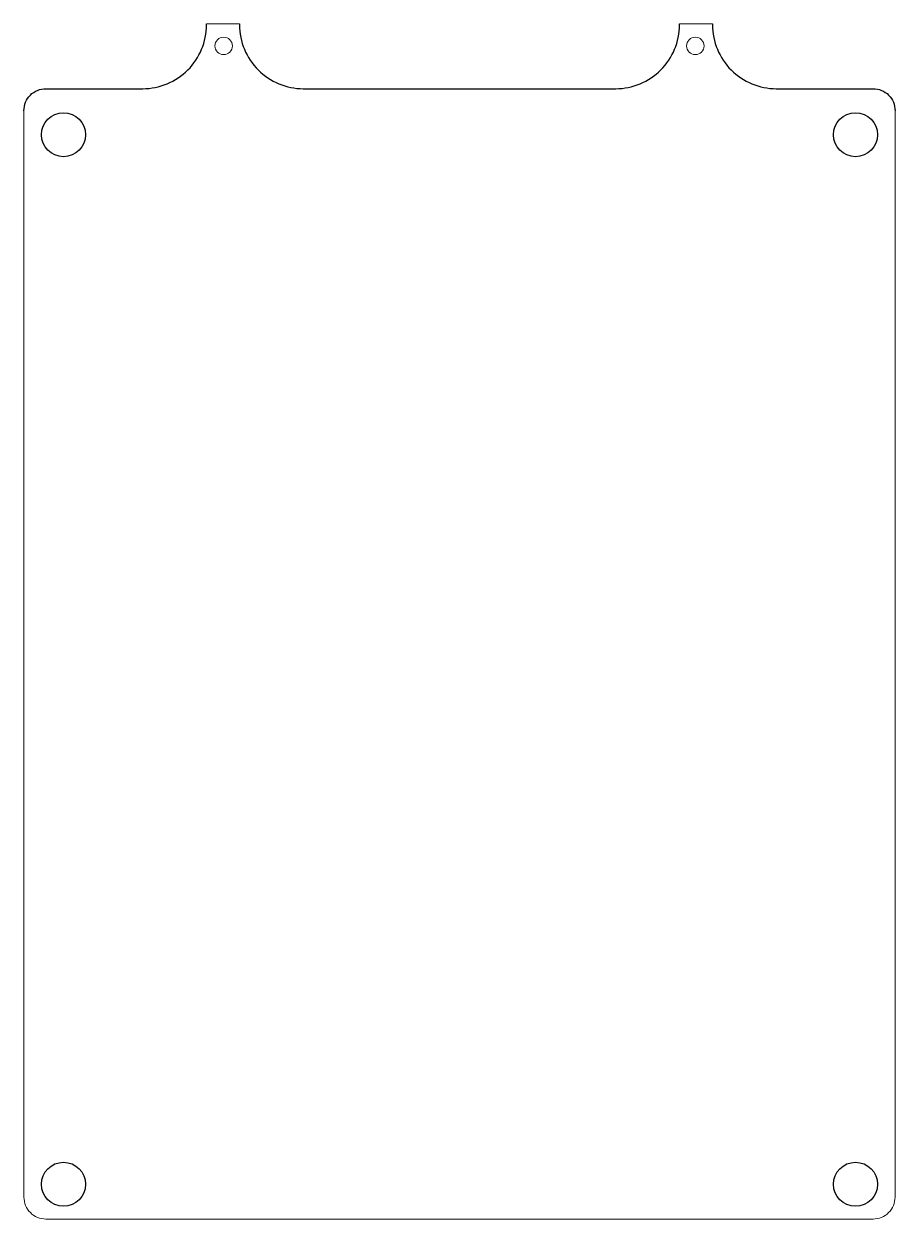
# Model space of a CAD drawing. Header units: millimetres. Extents: x -99 to 99, y -124 to 147.
import ezdxf

# ---------------------------------------------------------------- set-up
doc = ezdxf.new("R2010")
doc.units = ezdxf.units.MM

msp = doc.modelspace()

# ---------------------------------------------------------------- linework, layer by layer
at = {"color": 1, "lineweight": 5, "true_color": 0xff0000}
for p, q in [((-57.5, 147.47), (-50, 147.47)), ((50, 147.47), (57.5, 147.47))]:
    msp.add_line(p, q, dxfattribs=at)
for points in [[(-99, 127.75, -0.414214), (-94, 132.75), (-72, 132.75, 0.414214), (-57.5, 147.25), (-57.5, 147.47)], [(-50, 147.47), (-50, 147.25, 0.414214), (-35.5, 132.75), (35.5, 132.75, 0.414214), (50, 147.25), (50, 147.47)], [(57.5, 147.47), (57.5, 147.25, 0.414214), (72, 132.75), (94, 132.75, -0.414214), (99, 127.75)]]:
    msp.add_lwpolyline(points, format="xyb")
at = {"color": 1, "lineweight": 5, "true_color": 0xff0000, "flags": 128}
msp.add_lwpolyline([(99, 127.75), (99, -119.23, -0.414214), (94, -124.23), (-94, -124.23, -0.414214), (-99, -119.23), (-99, 127.75)], format="xyb", dxfattribs=at)
for centre in [(-90, 122.29), (90, 122.29), (-90, -116.31), (90, -116.31)]:
    msp.add_circle(centre, 5)
at = {"color": 1, "lineweight": 5, "true_color": 0xff0000}
for centre in [(-53.6, 142.47), (53.6, 142.47)]:
    msp.add_ellipse(centre, major_axis=(-1.99, 0), ratio=0.999348, dxfattribs=at)

doc.saveas('drawing.dxf')
